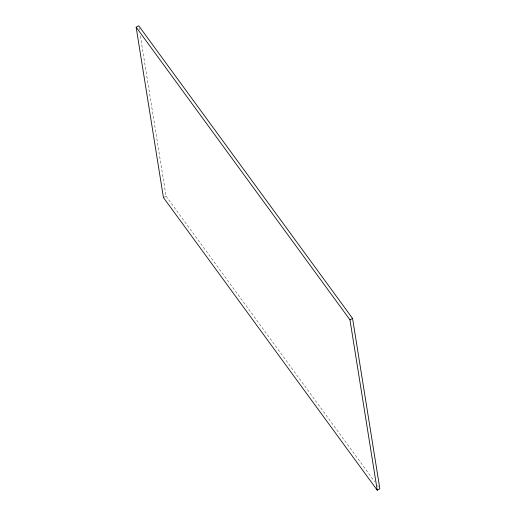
<?xml version="1.0" encoding="UTF-8"?>
<svg xmlns="http://www.w3.org/2000/svg" width="516" height="516" viewBox="0 0 516 516"><rect width="100%" height="100%" fill="white"/><g stroke="black" fill="none" stroke-linecap="round" stroke-linejoin="round"><path stroke-width="0.39" stroke-dasharray="2.58 1.94" d="M163.43 197.557L166.042 196.157L140.159 34.559M166.042 196.157L374.629 481.647M377.48 485.55L378.428 486.846M139.139 28.187L139.397 29.78"/><path stroke-width="0.77" d="M136.147 27.2L138.759 25.8L352.57 318.443L379.853 488.8L377.241 490.2L163.43 197.557L136.147 27.2L349.958 319.843L377.241 490.2M349.958 319.843L352.57 318.443"/></g></svg>
